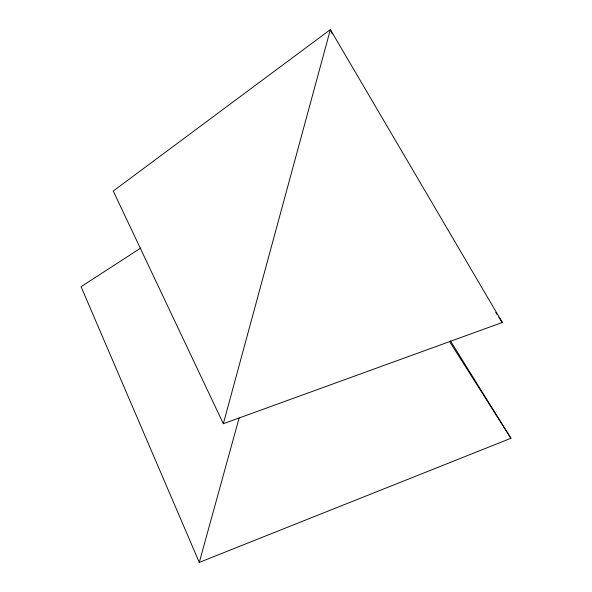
<?xml version="1.0" encoding="UTF-8"?>
<svg xmlns="http://www.w3.org/2000/svg" width="592" height="592" viewBox="0 0 592 592"><rect width="100%" height="100%" fill="white"/><g stroke="black" fill="none" stroke-linecap="round" stroke-linejoin="round"><path stroke-width="0.89" d="M223.332 423.724L330.366 29.6L502.327 322.47L223.332 423.724L113.25 191.038L330.366 29.6L332.171 33.855M450.431 340.866L510.926 438.272L199.275 562.4L239.131 417.952M140.792 248.026L81.074 286.698L199.275 562.4M495.741 312.443L497.258 314.752M498.782 317.068L502.327 322.47M449.617 341.621L510.926 438.272"/></g></svg>
